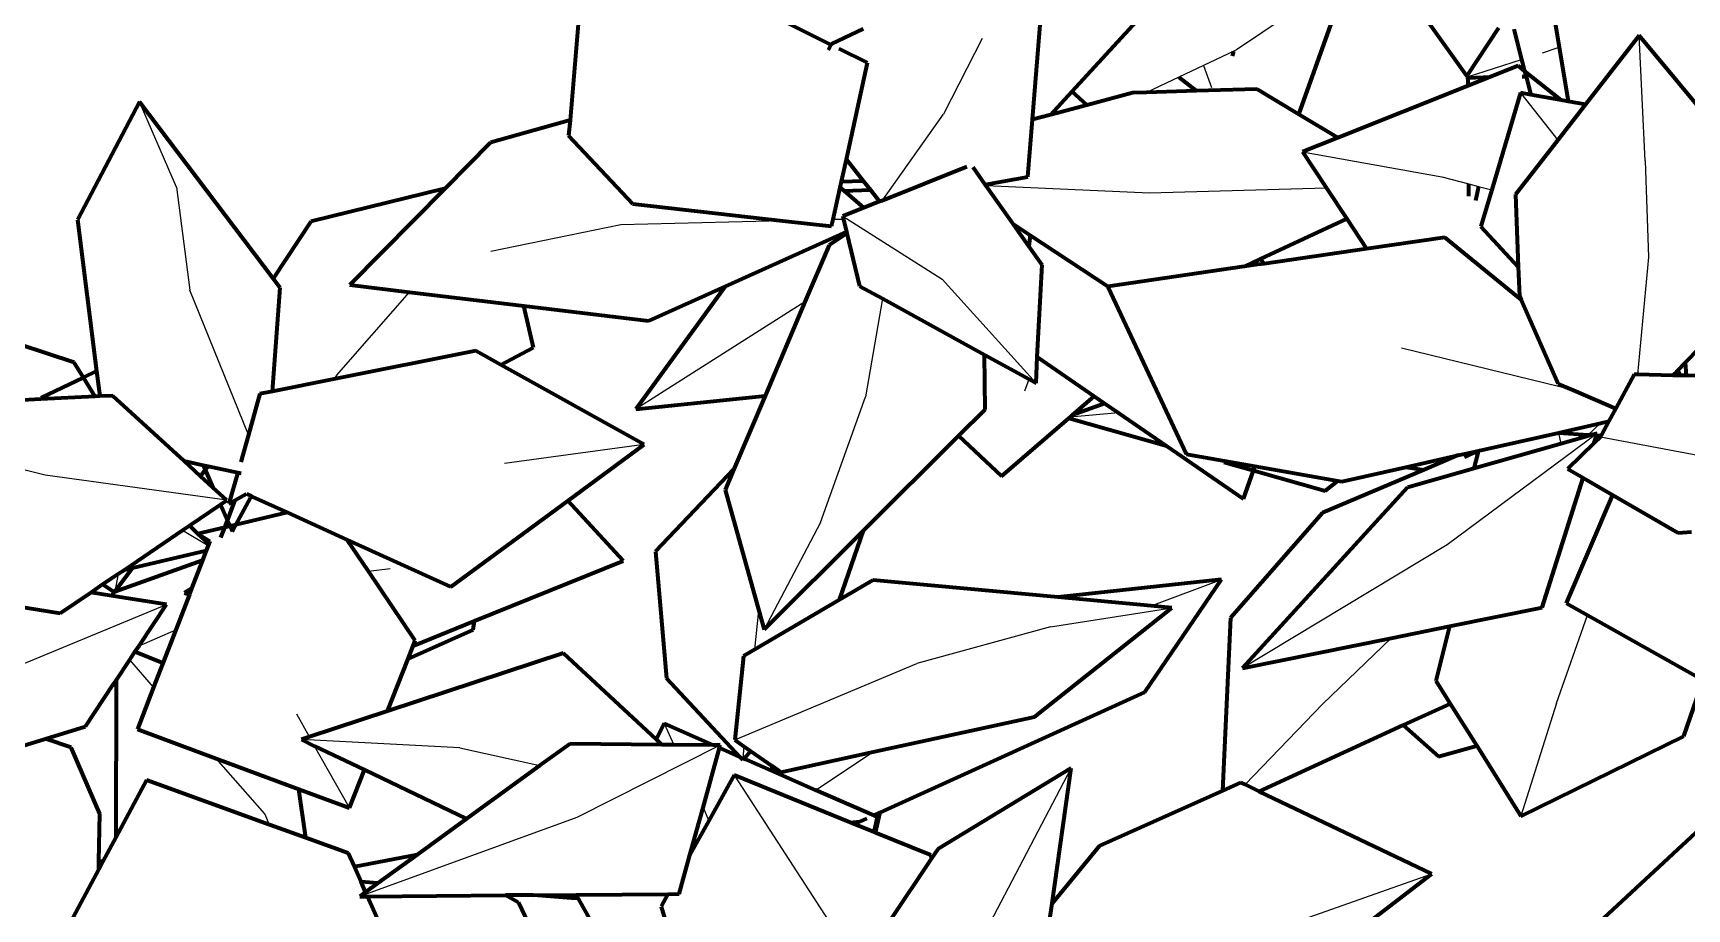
# Model space of a CAD drawing. Header units: millimetres. Extents: x 4307 to 31003, y 2809 to 20009.
# Drawn here: x 7090.3 to 7200.2, y 8208.3 to 8266.5 of the extents above; entities that cross this region are included whole.
import ezdxf

# ---------------------------------------------------------------- set-up
doc = ezdxf.new("R2010")
doc.units = ezdxf.units.MM
doc.layers.add('ProfileEdges', color=7, linetype='Continuous')

msp = doc.modelspace()

# ---------------------------------------------------------------- linework, layer by layer
for p, q in [((7177.77, 8270.43), (7170.3, 8265.4)), ((7197.45, 8258.02), (7197.06, 8266.34)), ((7153.38, 8266.15), (7150.81, 8261.12)), ((7170.11, 8265.31), (7168.1, 8264.35)), ((7170.3, 8265.4), (7170.11, 8265.31)), ((7190.63, 8265.2), (7191.74, 8265.56)), ((7168.1, 8264.35), (7166.45, 8263.57)), ((7168.1, 8264.35), (7168.63, 8262.89)), ((7185.64, 8263.61), (7189.25, 8264.76)), ((7166.45, 8263.57), (7164.31, 8262.56)), ((7185.53, 8263.57), (7185.64, 8263.61)), ((7099.82, 8256.27), (7097.37, 8261.94)), ((7189.18, 8262.53), (7191.65, 8259.4)), ((7146.73, 8255.37), (7150.81, 8261.12)), ((7174.69, 8258.62), (7183.94, 8256.95)), ((7197.45, 8258.02), (7197.69, 8251.62)), ((7183.94, 8256.95), (7185.74, 8256.48)), ((7185.74, 8256.48), (7186.38, 8256.31)), ((7099.82, 8256.27), (7100.72, 8249.42)), ((7164.5, 8255.87), (7153.66, 8256.35)), ((7176.28, 8256.2), (7164.5, 8255.87)), ((7186.38, 8256.31), (7187.26, 8256.08)), ((7144.12, 8254.33), (7150.73, 8250.16)), ((7129.37, 8253.76), (7120.72, 8252)), ((7140.14, 8254.03), (7129.37, 8253.76)), ((7144.17, 8254.13), (7143.48, 8254.11)), ((7197.69, 8251.62), (7196.95, 8243.81)), ((7150.73, 8250.16), (7156.97, 8243.25)), ((7104.61, 8239.8), (7100.72, 8249.42)), ((7110.47, 8243.75), (7115.32, 8249.3)), ((7146.76, 8248.86), (7145.63, 8242.33)), ((7141.6, 8248.65), (7130.36, 8241.51)), ((7192.7, 8242.77), (7181.27, 8245.57)), ((7110.47, 8243.75), (7110.3, 8243.51)), ((7156.23, 8242.73), (7156.51, 8243.5)), ((7199.44, 8243.89), (7199.44, 8243.76)), ((7142.65, 8233.98), (7145.63, 8242.33)), ((7091.1, 8237.12), (7074.41, 8241.32)), ((7162.45, 8241.28), (7159.23, 8240.99)), ((7191.69, 8239.95), (7191.85, 8239.22)), ((7193.68, 8239.82), (7194.48, 8240.58)), ((7130.92, 8239.16), (7121.63, 8237.91)), ((7194.28, 8239.91), (7184.3, 8232.51)), ((7193.57, 8239.71), (7193.68, 8239.82)), ((7194.49, 8239.68), (7200.96, 8238.46)), ((7103.18, 8235.46), (7091.1, 8237.12)), ((7104.81, 8235.73), (7104.74, 8235.63)), ((7100.23, 8233.47), (7101.94, 8232.46)), ((7142.65, 8233.98), (7138.89, 8226.88)), ((7184.3, 8232.51), (7170.69, 8224.3)), ((7095.95, 8230.57), (7095.73, 8229.4)), ((7112.59, 8230.75), (7114.04, 8230.92)), ((7164.62, 8228.45), (7169.3, 8230.2)), ((7100.36, 8229.31), (7100.74, 8229.35)), ((7087.42, 8223.68), (7099.17, 8228.54)), ((7138.27, 8225.54), (7138.55, 8228.13)), ((7157.94, 8227.06), (7166, 8228.32)), ((7097.34, 8225.79), (7099.78, 8226.85)), ((7157.94, 8227.06), (7149.05, 8224.62)), ((7191.57, 8221.99), (7193.63, 8227.82)), ((7176.02, 8221.92), (7180.57, 8226.3)), ((7098.31, 8223.05), (7096.72, 8224.86)), ((7136.94, 8219.54), (7149.05, 8224.62)), ((7108.67, 8219.74), (7107.82, 8221.26)), ((7170.86, 8216.57), (7176.02, 8221.92)), ((7191.57, 8221.99), (7189.19, 8214.48)), ((7132.25, 8220.62), (7132.9, 8219.21)), ((7118.66, 8219.02), (7108.13, 8219.56)), ((7111.34, 8215.02), (7109.01, 8219.13)), ((7135.98, 8219.18), (7126.44, 8214.38)), ((7137.49, 8218.33), (7137.57, 8219.1)), ((7105.7, 8214.62), (7102.47, 8218.31)), ((7118.66, 8219.02), (7123.99, 8217.83)), ((7137.48, 8218.22), (7137.49, 8218.33)), ((7142.31, 8216.21), (7146.15, 8218.74)), ((7136.91, 8217.19), (7144.31, 8205.78)), ((7153.19, 8205.99), (7159.31, 8217.66)), ((7134.83, 8215.04), (7135.22, 8214.17)), ((7106.02, 8213.9), (7105.7, 8214.62)), ((7126.44, 8214.38), (7112.01, 8209.14)), ((7164.35, 8203.98), (7183.29, 8210.63))]:
    msp.add_line(p, q)
at = {"layer": 'ProfileEdges', "lineweight": 211}
for p, q in [((7143.33, 8265.73), (7132.27, 8271.24)), ((7126.76, 8269.73), (7125.99, 8260.71)), ((7159.35, 8262.62), (7166.2, 8270.08)), ((7174.44, 8261.1), (7177.77, 8270.43)), ((7156.74, 8260.76), (7157.39, 8268.99)), ((7145.48, 8266.78), (7143.37, 8265.8)), ((7185.6, 8263.67), (7182.98, 8267.31)), ((7187.71, 8266.86), (7185.6, 8263.67)), ((7188.73, 8266.77), (7189.25, 8264.76)), ((7191.45, 8267.27), (7191.74, 8265.56)), ((7197.06, 8266.34), (7193.49, 8261.77)), ((7202.22, 8260.14), (7197.06, 8266.34)), ((7143.33, 8265.73), (7143.15, 8265.38)), ((7143.37, 8265.8), (7143.33, 8265.73)), ((7145.76, 8264.52), (7143.89, 8265.45)), ((7170.03, 8264.99), (7170.11, 8265.31)), ((7191.74, 8265.56), (7192.34, 8261.97)), ((7144.36, 8258.11), (7145.76, 8264.52)), ((7189.01, 8264.33), (7187.17, 8263.6)), ((7189.45, 8263.98), (7189.01, 8264.33)), ((7189.25, 8264.76), (7189.45, 8263.98)), ((7166.45, 8263.57), (7167.63, 8262.66)), ((7185.6, 8263.67), (7185.53, 8263.57)), ((7185.53, 8263.57), (7185.66, 8263.57)), ((7185.66, 8263.57), (7185.64, 8263.61)), ((7185.69, 8263.54), (7185.66, 8263.57)), ((7185.69, 8263.54), (7187.17, 8263.6)), ((7187.17, 8263.6), (7185.69, 8263.01)), ((7185.69, 8263.01), (7185.69, 8263.54)), ((7189.28, 8263.63), (7189.55, 8263.63)), ((7191.88, 8262.05), (7189.45, 8263.98)), ((7189.45, 8263.98), (7189.55, 8263.63)), ((7189.55, 8263.63), (7189.86, 8262.4)), ((7097.37, 8261.94), (7093.26, 8254.09)), ((7106.25, 8250.2), (7097.37, 8261.94)), ((7157.94, 8261.08), (7159.35, 8262.62)), ((7159.35, 8262.62), (7160.35, 8261.72)), ((7163.38, 8262.53), (7160.35, 8261.72)), ((7164.31, 8262.56), (7163.38, 8262.53)), ((7167.63, 8262.66), (7164.31, 8262.56)), ((7171.64, 8262.78), (7167.63, 8262.66)), ((7174.44, 8261.1), (7171.64, 8262.78)), ((7185.69, 8263.01), (7177.03, 8259.55)), ((7189.18, 8262.53), (7187.26, 8256.08)), ((7189.86, 8262.4), (7189.18, 8262.53)), ((7191.88, 8262.05), (7189.86, 8262.4)), ((7192.34, 8261.97), (7191.88, 8262.05)), ((7193.49, 8261.77), (7192.34, 8261.97)), ((7157.94, 8261.08), (7156.74, 8260.76)), ((7160.35, 8261.72), (7157.94, 8261.08)), ((7177.03, 8259.55), (7174.44, 8261.1)), ((7193.49, 8261.77), (7191.65, 8259.4)), ((7125.99, 8260.71), (7120.71, 8259.23)), ((7125.99, 8260.71), (7125.9, 8259.7)), ((7156.43, 8256.95), (7156.74, 8260.76)), ((7120.71, 8259.23), (7117.69, 8256.18)), ((7125.9, 8259.7), (7130.17, 8255.15)), ((7177.03, 8259.55), (7174.69, 8258.62)), ((7174.69, 8258.62), (7176.28, 8256.2)), ((7191.65, 8259.4), (7188.83, 8255.79)), ((7144.04, 8256.65), (7144.36, 8258.11)), ((7144.36, 8258.11), (7145.48, 8256.68)), ((7152.36, 8257.61), (7146.73, 8255.37)), ((7153.59, 8256.45), (7152.79, 8257.59)), ((7143.95, 8256.25), (7144.04, 8256.65)), ((7144.04, 8256.65), (7145.48, 8256.68)), ((7145.48, 8256.68), (7145.96, 8256.08)), ((7153.59, 8256.45), (7156.43, 8256.95)), ((7153.66, 8256.35), (7153.59, 8256.45)), ((7185.74, 8255.68), (7185.74, 8256.48)), ((7117.69, 8256.18), (7108.75, 8253.99)), ((7117.69, 8256.18), (7111.36, 8249.78)), ((7143.48, 8254.11), (7143.95, 8256.25)), ((7144.22, 8256.02), (7143.95, 8256.25)), ((7144.22, 8256.02), (7145.96, 8256.08)), ((7145.53, 8254.9), (7144.22, 8256.02)), ((7145.96, 8256.08), (7146.57, 8255.31)), ((7146.73, 8255.37), (7146.57, 8255.31)), ((7155.44, 8253.83), (7153.66, 8256.35)), ((7176.28, 8256.2), (7177.62, 8254.16)), ((7186.38, 8256.31), (7186.18, 8255.38)), ((7187.26, 8256.08), (7186.54, 8253.66)), ((7188.83, 8255.79), (7189.02, 8250.98)), ((7130.17, 8255.15), (7140.14, 8254.03)), ((7145.53, 8254.9), (7144.12, 8254.33)), ((7144.12, 8254.33), (7144.17, 8254.13)), ((7146.57, 8255.31), (7145.53, 8254.9)), ((7093.26, 8254.09), (7094.52, 8244.05)), ((7108.75, 8253.99), (7106.25, 8250.2)), ((7136.3, 8249.67), (7144.37, 8253.29)), ((7140.14, 8254.03), (7143.38, 8253.67)), ((7144.39, 8253.2), (7143.21, 8252.41)), ((7143.38, 8253.67), (7143.48, 8254.11)), ((7144.17, 8254.13), (7144.37, 8253.29)), ((7144.37, 8253.29), (7144.39, 8253.2)), ((7144.39, 8253.2), (7145.23, 8249.7)), ((7155.44, 8253.83), (7155.77, 8253.61)), ((7155.65, 8253.54), (7155.44, 8253.83)), ((7155.77, 8253.61), (7155.65, 8253.54)), ((7156.49, 8252.35), (7155.65, 8253.54)), ((7155.77, 8253.61), (7156.58, 8253.07)), ((7171.91, 8251.5), (7177.62, 8254.16)), ((7177.62, 8254.16), (7178.93, 8252.17)), ((7186.54, 8253.66), (7189.02, 8250.98)), ((7143.21, 8252.41), (7141.6, 8248.65)), ((7156.58, 8253.07), (7156.49, 8252.35)), ((7157.37, 8251.11), (7156.49, 8252.35)), ((7156.58, 8253.07), (7161.77, 8249.67)), ((7178.93, 8252.17), (7172.13, 8251.18)), ((7184.14, 8252.93), (7178.93, 8252.17)), ((7189.22, 8248.78), (7184.14, 8252.93)), ((7093.02, 8244.62), (7073.72, 8250.98)), ((7157.05, 8244.99), (7157.37, 8251.11)), ((7170.81, 8250.99), (7161.77, 8249.67)), ((7170.81, 8250.99), (7171.35, 8251.24)), ((7171.69, 8251.12), (7170.81, 8250.99)), ((7171.35, 8251.24), (7171.91, 8251.5)), ((7171.35, 8251.24), (7171.69, 8251.12)), ((7172.13, 8251.18), (7171.69, 8251.12)), ((7172.13, 8251.18), (7171.91, 8251.5)), ((7189.02, 8250.98), (7189.1, 8249.04)), ((7106.72, 8249.58), (7106.25, 8250.2)), ((7200.13, 8244.61), (7205.95, 8250.61)), ((7106.21, 8242.69), (7106.72, 8249.58)), ((7111.36, 8249.78), (7115.32, 8249.3)), ((7115.32, 8249.3), (7122.93, 8248.39)), ((7136.3, 8249.67), (7130.36, 8241.51)), ((7131.22, 8247.39), (7136.3, 8249.67)), ((7145.23, 8249.7), (7146.76, 8248.86)), ((7146.76, 8248.86), (7153.54, 8245.13)), ((7161.77, 8249.67), (7161.77, 8249.62)), ((7161.77, 8249.62), (7166.96, 8238.53)), ((7189.1, 8249.04), (7189.22, 8248.78)), ((7189.22, 8248.78), (7191.68, 8243.21)), ((7123.56, 8245.61), (7122.93, 8248.39)), ((7122.93, 8248.39), (7131.22, 8247.39)), ((7141.6, 8248.65), (7138.96, 8242.4)), ((7121.4, 8244.46), (7123.56, 8245.61)), ((7093.64, 8243.63), (7093.02, 8244.62)), ((7119.73, 8245.39), (7110.3, 8243.51)), ((7121.4, 8244.46), (7119.73, 8245.39)), ((7130.92, 8239.16), (7121.4, 8244.46)), ((7153.58, 8241.5), (7153.54, 8245.13)), ((7153.54, 8245.13), (7156.51, 8243.5)), ((7156.97, 8243.25), (7157.05, 8244.99)), ((7157.05, 8244.99), (7160.84, 8242.38)), ((7199.64, 8244.11), (7200.13, 8244.61)), ((7200.13, 8244.61), (7200.18, 8243.75)), ((7093.64, 8243.63), (7090.81, 8242.26)), ((7094.52, 8244.05), (7093.64, 8243.63)), ((7094.42, 8242.35), (7093.64, 8243.63)), ((7094.52, 8244.05), (7094.73, 8242.37)), ((7110.3, 8243.51), (7106.21, 8242.69)), ((7156.51, 8243.5), (7156.97, 8243.25)), ((7196.72, 8243.81), (7195.51, 8241.57)), ((7196.95, 8243.81), (7196.72, 8243.81)), ((7199.31, 8243.76), (7196.95, 8243.81)), ((7199.31, 8243.76), (7199.44, 8243.89)), ((7199.44, 8243.76), (7199.31, 8243.76)), ((7199.44, 8243.89), (7199.64, 8244.11)), ((7199.81, 8243.75), (7199.44, 8243.76)), ((7199.64, 8244.11), (7199.81, 8243.75)), ((7200.18, 8243.75), (7199.81, 8243.75)), ((7202.67, 8243.7), (7200.18, 8243.75)), ((7090.82, 8242.17), (7086.3, 8241.93)), ((7090.81, 8242.26), (7090.82, 8242.17)), ((7094.42, 8242.35), (7090.82, 8242.17)), ((7094.73, 8242.37), (7094.42, 8242.35)), ((7095.6, 8242.41), (7094.73, 8242.37)), ((7100.33, 8238.08), (7095.6, 8242.41)), ((7105.38, 8242.53), (7104.61, 8239.8)), ((7106.21, 8242.69), (7105.38, 8242.53)), ((7130.36, 8241.51), (7138.96, 8242.4)), ((7138.96, 8242.4), (7136.89, 8237.52)), ((7159.37, 8241.11), (7160.84, 8242.38)), ((7160.84, 8242.38), (7161.54, 8241.9)), ((7191.68, 8243.21), (7192.7, 8242.77)), ((7192.7, 8242.77), (7195.51, 8241.57)), ((7151.81, 8239.74), (7153.58, 8241.5)), ((7159.23, 8240.99), (7159.37, 8241.11)), ((7161.54, 8241.9), (7159.37, 8241.11)), ((7161.54, 8241.9), (7162.45, 8241.28)), ((7162.45, 8241.28), (7165.63, 8239.08)), ((7195.51, 8241.57), (7195.05, 8240.71)), ((7154.68, 8237.06), (7159.15, 8240.92)), ((7159.15, 8240.92), (7159.23, 8240.99)), ((7159.15, 8240.92), (7165.63, 8239.08)), ((7186.36, 8238.75), (7191.69, 8239.95)), ((7191.69, 8239.95), (7194.48, 8240.58)), ((7191.69, 8239.95), (7193.68, 8239.82)), ((7194.48, 8240.58), (7195.05, 8240.71)), ((7195.05, 8240.71), (7194.53, 8239.76)), ((7104.61, 8239.8), (7104.11, 8238)), ((7125.84, 8235.42), (7130.92, 8239.16)), ((7145.51, 8233.46), (7151.81, 8239.74)), ((7151.81, 8239.74), (7154.68, 8237.06)), ((7165.63, 8239.08), (7170.76, 8235.55)), ((7191.85, 8239.22), (7186.07, 8237.58)), ((7193.57, 8239.71), (7191.85, 8239.22)), ((7194.08, 8239.28), (7192.3, 8237.55)), ((7193.9, 8239.8), (7193.57, 8239.71)), ((7193.68, 8239.82), (7193.9, 8239.8)), ((7194.28, 8239.91), (7193.9, 8239.8)), ((7194.08, 8239.28), (7194.24, 8239.78)), ((7194.49, 8239.68), (7194.08, 8239.28)), ((7194.24, 8239.78), (7194.28, 8239.91)), ((7194.24, 8239.78), (7194.53, 8239.76)), ((7194.53, 8239.76), (7194.49, 8239.68)), ((7100.33, 8238.08), (7101.6, 8237.8)), ((7101.43, 8237.07), (7100.33, 8238.08)), ((7101.6, 8237.8), (7101.74, 8237.48)), ((7101.6, 8237.8), (7101.93, 8237.73)), ((7101.93, 8237.73), (7101.74, 8237.48)), ((7101.93, 8237.73), (7103.91, 8237.31)), ((7166.96, 8238.53), (7171.52, 8237.73)), ((7169.45, 8238), (7171.42, 8237.44)), ((7181.56, 8237.67), (7185.04, 8238.45)), ((7185.04, 8238.45), (7182.78, 8237.49)), ((7185.04, 8238.45), (7185.88, 8238.64)), ((7185.45, 8238.33), (7186.06, 8238.62)), ((7185.88, 8238.64), (7186.28, 8238.73)), ((7186.06, 8238.62), (7185.88, 8238.64)), ((7186.06, 8238.62), (7186.28, 8238.73)), ((7186.33, 8238.6), (7186.06, 8238.62)), ((7186.33, 8238.6), (7186.07, 8237.58)), ((7186.28, 8238.73), (7186.36, 8238.75)), ((7186.36, 8238.75), (7186.33, 8238.6)), ((7101.74, 8237.48), (7101.43, 8237.07)), ((7102.25, 8236.31), (7101.43, 8237.07)), ((7101.74, 8237.48), (7102.25, 8236.31)), ((7103.91, 8237.31), (7103.32, 8235.23)), ((7103.91, 8237.31), (7104.13, 8237.26)), ((7136.89, 8237.52), (7131.67, 8232.06)), ((7136.89, 8237.52), (7136.31, 8236.16)), ((7170.76, 8235.55), (7171.42, 8237.44)), ((7171.42, 8237.44), (7171.52, 8237.73)), ((7171.42, 8237.44), (7176.18, 8236.09)), ((7171.52, 8237.73), (7177.03, 8236.75)), ((7182.78, 8237.49), (7176.01, 8234.62)), ((7176.18, 8236.09), (7177.03, 8236.75)), ((7177.03, 8236.75), (7177.29, 8236.7)), ((7177.29, 8236.7), (7181.56, 8237.67)), ((7181.56, 8237.67), (7182.78, 8237.49)), ((7186.07, 8237.58), (7181.66, 8236.32)), ((7190.62, 8228.34), (7193.34, 8236.95)), ((7192.3, 8237.55), (7193.34, 8236.95)), ((7193.34, 8236.95), (7195.28, 8235.83)), ((7103.18, 8235.46), (7102.25, 8236.31)), ((7103.74, 8235.46), (7104.49, 8235.88)), ((7103.78, 8233.84), (7104.74, 8235.63)), ((7104.49, 8235.88), (7104.81, 8235.73)), ((7104.74, 8235.63), (7104.88, 8235.7)), ((7104.81, 8235.73), (7104.88, 8235.7)), ((7104.88, 8235.7), (7107.2, 8234.65)), ((7136.31, 8236.16), (7138.55, 8228.13)), ((7181.66, 8236.32), (7170.69, 8224.3)), ((7195.28, 8235.83), (7192.21, 8228.62)), ((7195.28, 8235.83), (7199.65, 8233.31)), ((7100.69, 8233.78), (7102.76, 8235.18)), ((7102.76, 8235.18), (7103.18, 8235.46)), ((7102.76, 8235.18), (7103.22, 8234.12)), ((7103.22, 8234.12), (7103.74, 8235.46)), ((7103.32, 8235.23), (7103.74, 8235.46)), ((7107.2, 8234.65), (7103.78, 8233.84)), ((7107.2, 8234.65), (7111.18, 8232.83)), ((7118.07, 8229.7), (7125.84, 8235.42)), ((7129.52, 8231.44), (7125.84, 8235.42)), ((7176.01, 8234.62), (7169.9, 8227.65)), ((7096.37, 8230.85), (7100.23, 8233.47)), ((7100.23, 8233.47), (7100.69, 8233.78)), ((7101.26, 8233.23), (7100.69, 8233.78)), ((7103.04, 8233.66), (7101.26, 8233.23)), ((7102.78, 8232.99), (7103.04, 8233.66)), ((7103.04, 8233.66), (7103.22, 8234.12)), ((7103.39, 8233.74), (7103.04, 8233.66)), ((7103.22, 8234.12), (7103.39, 8233.74)), ((7103.78, 8233.84), (7103.39, 8233.74)), ((7103.39, 8233.74), (7103.55, 8233.39)), ((7103.55, 8233.39), (7103.78, 8233.84)), ((7138.89, 8226.88), (7145.51, 8233.46)), ((7143.91, 8228.84), (7145.51, 8233.46)), ((7199.65, 8233.31), (7200.54, 8233.36)), ((7101.26, 8233.23), (7102.05, 8232.75)), ((7101.98, 8232.56), (7101.26, 8233.23)), ((7101.94, 8232.46), (7101.81, 8232.12)), ((7101.98, 8232.56), (7101.94, 8232.46)), ((7102.05, 8232.75), (7101.98, 8232.56)), ((7112.59, 8230.75), (7111.18, 8232.83)), ((7111.18, 8232.83), (7118.07, 8229.7)), ((7095.73, 8229.4), (7101.57, 8231.49)), ((7096.9, 8230.97), (7101.81, 8232.12)), ((7101.57, 8231.49), (7100.83, 8229.59)), ((7101.81, 8232.12), (7101.57, 8231.49)), ((7119.64, 8227.45), (7129.52, 8231.44)), ((7131.67, 8232.06), (7132.4, 8223.64)), ((7094.92, 8229.88), (7095.95, 8230.57)), ((7096.9, 8230.97), (7095.73, 8229.4)), ((7095.95, 8230.57), (7096.37, 8230.85)), ((7096.37, 8230.85), (7096.9, 8230.97)), ((7115.69, 8226.14), (7112.59, 8230.75)), ((7146.15, 8230.15), (7143.91, 8228.84)), ((7158.45, 8229.02), (7146.15, 8230.15)), ((7169.3, 8230.2), (7158.45, 8229.02)), ((7164.2, 8222.71), (7169.3, 8230.2)), ((7082.96, 8229.41), (7092.1, 8227.97)), ((7092.1, 8227.97), (7094.13, 8229.34)), ((7094.13, 8229.34), (7094.92, 8229.88)), ((7095.52, 8229.12), (7094.13, 8229.34)), ((7094.92, 8229.88), (7095.68, 8229.38)), ((7095.68, 8229.38), (7095.52, 8229.12)), ((7099.17, 8228.54), (7095.52, 8229.12)), ((7095.73, 8229.4), (7095.68, 8229.38)), ((7100.69, 8229.21), (7099.78, 8226.85)), ((7100.83, 8229.59), (7100.36, 8229.31)), ((7100.36, 8229.31), (7100.69, 8229.21)), ((7100.74, 8229.35), (7100.69, 8229.21)), ((7100.83, 8229.59), (7100.74, 8229.35)), ((7164.62, 8228.45), (7158.45, 8229.02)), ((7097.34, 8225.79), (7099.17, 8228.54)), ((7143.91, 8228.84), (7138.27, 8225.54)), ((7138.55, 8228.13), (7138.89, 8226.88)), ((7156.86, 8221.07), (7166, 8228.32)), ((7166, 8228.32), (7164.62, 8228.45)), ((7184.46, 8227.09), (7190.62, 8228.34)), ((7192.21, 8228.62), (7193.63, 8227.82)), ((7099.78, 8226.85), (7098.93, 8224.64)), ((7115.22, 8224.93), (7119.56, 8226.85)), ((7115.56, 8225.8), (7119.64, 8227.45)), ((7119.56, 8226.85), (7119.64, 8227.45)), ((7169.9, 8227.65), (7169.36, 8216.15)), ((7180.57, 8226.3), (7184.46, 8227.09)), ((7184.46, 8227.09), (7183.54, 8223.47)), ((7193.63, 8227.82), (7201.32, 8223.5)), ((7097.07, 8225.39), (7097.34, 8225.79)), ((7115.22, 8224.93), (7115.56, 8225.8)), ((7115.56, 8225.8), (7115.69, 8226.14)), ((7170.69, 8224.3), (7180.57, 8226.3)), ((7095.81, 8223.49), (7096.72, 8224.86)), ((7096.72, 8224.86), (7097.07, 8225.39)), ((7098.93, 8224.64), (7097.07, 8225.39)), ((7098.93, 8224.64), (7098.31, 8223.05)), ((7125.55, 8225.31), (7113.86, 8221.45)), ((7113.86, 8221.45), (7115.22, 8224.93)), ((7131.71, 8219.58), (7125.55, 8225.31)), ((7137.52, 8225.1), (7136.94, 8219.54)), ((7138.27, 8225.54), (7137.52, 8225.1)), ((7095.62, 8223.22), (7095.81, 8223.49)), ((7095.81, 8223.49), (7095.81, 8223.22)), ((7132.4, 8223.64), (7137.31, 8218.4)), ((7183.54, 8223.47), (7184.5, 8221.94)), ((7200.02, 8219.79), (7201.32, 8223.5)), ((7093.78, 8220.44), (7095.62, 8223.22)), ((7095.62, 8223.22), (7095.81, 8223.22)), ((7095.81, 8223.22), (7095.79, 8213.06)), ((7098.31, 8223.05), (7097.23, 8220.25)), ((7146.61, 8214.72), (7164.2, 8222.71)), ((7113.86, 8221.45), (7108.67, 8219.74)), ((7181.38, 8220.51), (7184.5, 8221.94)), ((7184.5, 8221.94), (7186.26, 8219.15)), ((7091.13, 8219.62), (7093.78, 8220.44)), ((7097.23, 8220.25), (7102.47, 8218.31)), ((7132.25, 8220.62), (7131.71, 8219.58)), ((7135.51, 8219.19), (7132.25, 8220.62)), ((7146.15, 8218.74), (7156.86, 8221.07)), ((7171.81, 8216.12), (7181.38, 8220.51)), ((7181.38, 8220.51), (7183.72, 8218.44)), ((7208.8, 8220.8), (7194.68, 8207.69)), ((7088.46, 8218.79), (7091.13, 8219.62)), ((7092.84, 8219.04), (7091.13, 8219.62)), ((7094.73, 8214.63), (7092.84, 8219.04)), ((7108.67, 8219.74), (7108.13, 8219.56)), ((7108.13, 8219.56), (7109.01, 8219.13)), ((7109.01, 8219.13), (7112.33, 8217.55)), ((7125.99, 8219.28), (7123.99, 8217.83)), ((7132.1, 8219.22), (7125.99, 8219.28)), ((7132.1, 8219.22), (7131.71, 8219.58)), ((7132.9, 8219.21), (7132.1, 8219.22)), ((7135.51, 8219.19), (7132.9, 8219.21)), ((7135.98, 8219.18), (7135.51, 8219.19)), ((7135.93, 8219.01), (7135.98, 8219.18)), ((7136.94, 8219.54), (7137.57, 8219.1)), ((7137.57, 8219.1), (7138.01, 8218.79)), ((7183.72, 8218.44), (7186.26, 8219.15)), ((7186.26, 8219.15), (7189.19, 8214.48)), ((7189.19, 8214.48), (7200.02, 8219.79)), ((7102.47, 8218.31), (7107.96, 8216.27)), ((7134.83, 8215.04), (7135.93, 8219.01)), ((7137.31, 8218.4), (7135.93, 8219.01)), ((7137.31, 8218.4), (7137.48, 8218.22)), ((7137.48, 8218.22), (7137.55, 8218.3)), ((7137.55, 8218.3), (7137.49, 8218.33)), ((7137.55, 8218.3), (7138.01, 8218.79)), ((7139.36, 8217.51), (7137.55, 8218.3)), ((7138.01, 8218.79), (7139.44, 8217.8)), ((7140.01, 8217.4), (7146.15, 8218.74)), ((7097.83, 8216.87), (7095.79, 8213.06)), ((7106.02, 8213.9), (7097.83, 8216.87)), ((7111.34, 8215.02), (7112.33, 8217.55)), ((7112.33, 8217.55), (7119.11, 8214.29)), ((7123.99, 8217.83), (7119.11, 8214.29)), ((7136.91, 8217.19), (7135.22, 8214.17)), ((7144.62, 8214.06), (7136.91, 8217.19)), ((7139.44, 8217.8), (7139.36, 8217.51)), ((7142.31, 8216.21), (7139.36, 8217.51)), ((7139.44, 8217.8), (7140.01, 8217.4)), ((7159.31, 8217.66), (7150.43, 8212.27)), ((7158.03, 8208.68), (7159.31, 8217.66)), ((7108.42, 8213.03), (7107.96, 8216.27)), ((7107.96, 8216.27), (7111.34, 8215.02)), ((7146.18, 8214.52), (7142.31, 8216.21)), ((7169.36, 8216.15), (7161.18, 8212.51)), ((7170.59, 8216.7), (7169.36, 8216.15)), ((7170.86, 8216.57), (7170.59, 8216.7)), ((7171.81, 8216.12), (7170.86, 8216.57)), ((7183.29, 8210.63), (7171.81, 8216.12)), ((7133.96, 8211.91), (7134.83, 8215.04)), ((7146.18, 8214.52), (7146.61, 8214.72)), ((7146.3, 8213.37), (7146.61, 8214.72)), ((7094.67, 8211.48), (7094.73, 8214.63)), ((7108.42, 8213.03), (7106.02, 8213.9)), ((7119.11, 8214.29), (7115.82, 8211.9)), ((7135.22, 8214.17), (7133.96, 8211.91)), ((7144.62, 8214.06), (7145.27, 8214.11)), ((7146.2, 8213.41), (7144.62, 8214.06)), ((7145.27, 8214.11), (7145.72, 8214.31)), ((7146.44, 8214.41), (7146.18, 8214.52)), ((7146.2, 8213.41), (7146.44, 8214.41)), ((7095.79, 8213.06), (7094.94, 8211.46)), ((7111.25, 8212.01), (7108.42, 8213.03)), ((7146.3, 8213.37), (7146.2, 8213.41)), ((7149.98, 8211.88), (7146.3, 8213.37)), ((7161.18, 8212.51), (7158.03, 8208.68)), ((7094.66, 8210.95), (7094.67, 8211.48)), ((7094.94, 8211.46), (7094.66, 8210.95)), ((7094.94, 8211.46), (7094.67, 8211.48)), ((7111.66, 8211.11), (7111.25, 8212.01)), ((7115.82, 8211.9), (7111.66, 8211.11)), ((7115.82, 8211.9), (7113.22, 8210.02)), ((7133.24, 8209.31), (7133.96, 8211.91)), ((7150.05, 8211.71), (7147.22, 8207.5)), ((7150.05, 8211.71), (7149.98, 8211.88)), ((7150.43, 8212.27), (7150.05, 8211.71)), ((7094.66, 8210.95), (7092.6, 8207.09)), ((7112.1, 8210.1), (7111.66, 8211.11)), ((7176.99, 8205.81), (7183.29, 8210.63)), ((7112.4, 8209.43), (7112.01, 8209.14)), ((7112.01, 8209.14), (7112.53, 8209.14)), ((7113.22, 8210.02), (7112.1, 8210.1)), ((7112.4, 8209.43), (7112.1, 8210.1)), ((7113.22, 8210.02), (7112.4, 8209.43)), ((7112.53, 8209.14), (7121.71, 8209.22)), ((7115.14, 8203.28), (7112.53, 8209.14)), ((7123.55, 8209.23), (7121.71, 8209.22)), ((7122.56, 8208.73), (7121.71, 8209.22)), ((7123.55, 8209.23), (7126.39, 8209.25)), ((7126.09, 8209.03), (7123.55, 8209.23)), ((7126.39, 8209.25), (7132.5, 8209.3)), ((7126.39, 8209.25), (7126.53, 8209.01)), ((7132.5, 8209.3), (7132.04, 8208.48)), ((7132.5, 8209.3), (7133.24, 8209.31)), ((7124.21, 8205.31), (7122.56, 8208.73)), ((7126.53, 8209.01), (7126.09, 8209.03)), ((7126.53, 8209.01), (7127.35, 8207.53)), ((7132.04, 8208.48), (7133.4, 8203.99)), ((7157.22, 8203.02), (7158.03, 8208.68))]:
    msp.add_line(p, q, dxfattribs=at)

doc.saveas('drawing.dxf')
